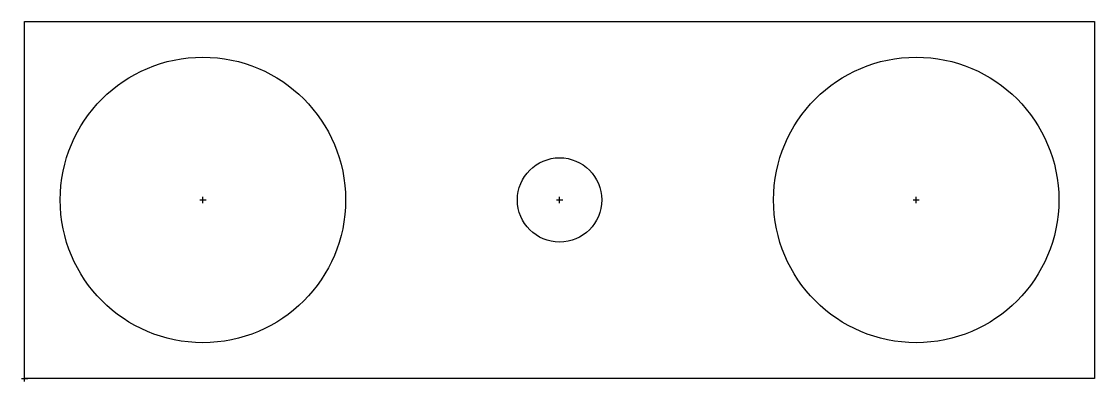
# Model space of a CAD drawing. Header units: inches. Extents: x 0 to 1.5, y 0 to 0.5.
import ezdxf

# ---------------------------------------------------------------- set-up
doc = ezdxf.new("R2010")
doc.units = ezdxf.units.IN
doc.header["$MEASUREMENT"] = 0
doc.layers.add('Contour', color=7, linetype='CONTINUOUS')
doc.layers.add('Reference_points', color=1, linetype='CONTINUOUS')

msp = doc.modelspace()

# ---------------------------------------------------------------- linework, layer by layer
at = {"layer": 'Contour', "color": 7, "linetype": 'CONTINUOUS'}
for p, q in [((0, 0), (0, 0.5)), ((0, 0.5), (1.5, 0.5)), ((1.5, 0.5), (1.5, 0)), ((1.5, 0), (0, 0))]:
    msp.add_line(p, q, dxfattribs=at)
for centre, radius in [((0.25, 0.25), 0.2), ((1.25, 0.25), 0.2), ((0.75, 0.25), 0.05906)]:
    msp.add_circle(centre, radius, dxfattribs=at)
at = {"layer": 'Reference_points', "color": 1, "linetype": 'CONTINUOUS'}
for p, q in [((0.24563, 0.25), (0.25437, 0.25)), ((0.25, 0.24563), (0.25, 0.25437)), ((0.74563, 0.25), (0.75437, 0.25)), ((0.75, 0.24563), (0.75, 0.25437)), ((1.24563, 0.25), (1.25437, 0.25)), ((1.25, 0.24563), (1.25, 0.25437)), ((-0.00437, 0), (0.00437, 0)), ((0, -0.00437), (0, 0.00437))]:
    msp.add_line(p, q, dxfattribs=at)

doc.saveas('drawing.dxf')
